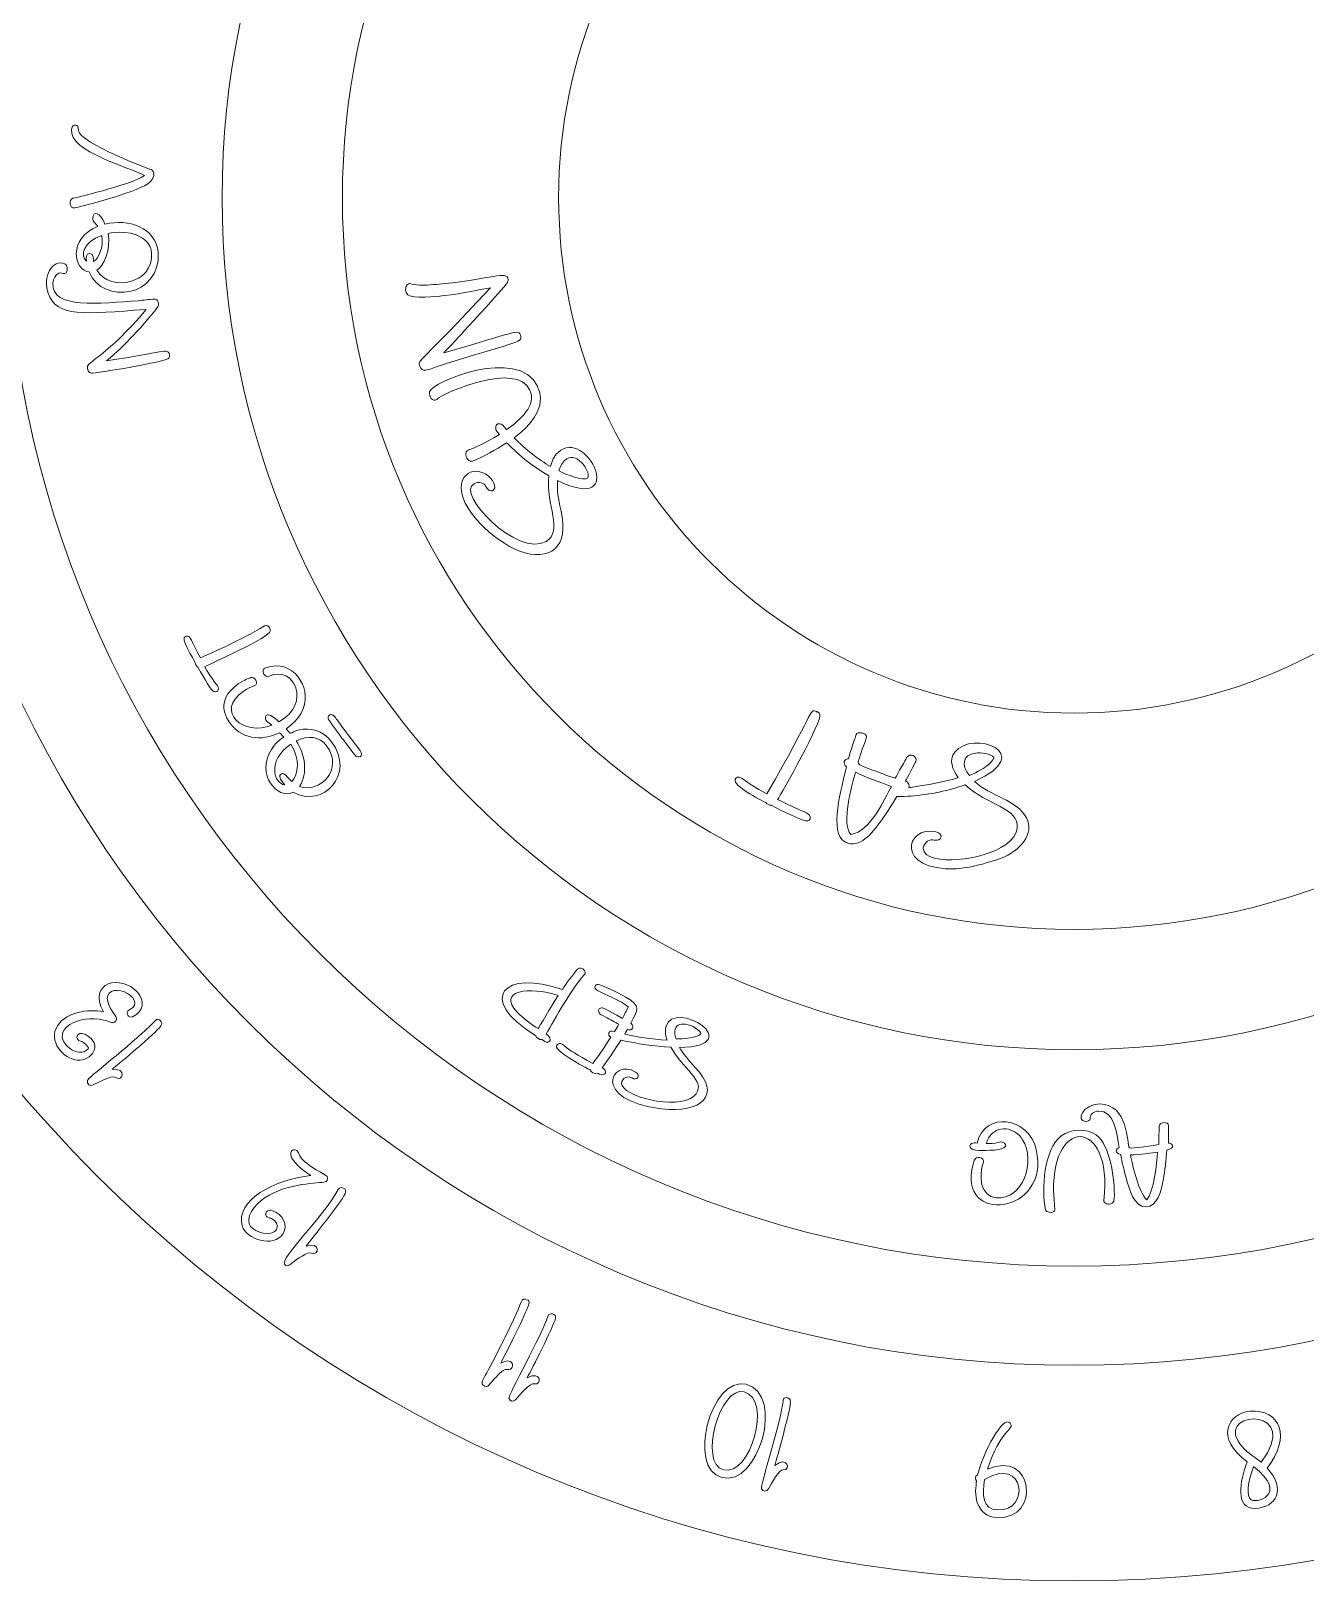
# Model space of a CAD drawing. Header units: inches. Extents: x 0.4 to 23.6, y -0.3 to 8.3.
# Drawn here: x 6.09 to 9.354, y 0.456 to 4.427 of the extents above; entities that cross this region are included whole.
import ezdxf

# ---------------------------------------------------------------- set-up
doc = ezdxf.new("R2010")
doc.units = ezdxf.units.IN
doc.header["$MEASUREMENT"] = 0
doc.layers.add('_U+0421_U+043B_U+043E_U+0439 1', color=7, linetype='Continuous')

msp = doc.modelspace()

# ---------------------------------------------------------------- linework, layer by layer
at = {"layer": '_U+0421_U+043B_U+043E_U+0439 1', "color": 1, "lineweight": 9, "true_color": 0xff0000}
for points in [[(8.7625, 0.4556), (6.8083, 0.4556), (5.2181, 2.0458), (5.2181, 4), (5.2181, 5.9542), (6.8083, 7.5444), (8.7625, 7.5444), (10.7167, 7.5444), (12.3083, 5.9542), (12.3083, 4), (12.3083, 2.0458), (10.7181, 0.4556), (8.7625, 0.4556)], [(8.7625, 6.9917), (7.1125, 6.9917), (5.7708, 5.65), (5.7708, 4), (5.7708, 2.35), (7.1125, 1.0083), (8.7625, 1.0083), (10.4125, 1.0083), (11.7542, 2.35), (11.7542, 4), (11.7542, 5.65), (10.4125, 6.9917), (8.7625, 6.9917)], [(8.7625, 1.2625), (7.2528, 1.2625), (6.025, 2.4903), (6.025, 4), (6.025, 5.5097), (7.2542, 6.7375), (8.7625, 6.7375), (10.2722, 6.7375), (11.5, 5.5097), (11.5, 4), (11.5, 2.4903), (10.2722, 1.2625), (8.7625, 1.2625)], [(8.7625, 6.1833), (7.5583, 6.1833), (6.5792, 5.2042), (6.5792, 4), (6.5792, 2.7958), (7.5583, 1.8167), (8.7625, 1.8167), (9.9667, 1.8167), (10.9458, 2.7958), (10.9458, 4), (10.9458, 5.2042), (9.9667, 6.1833), (8.7625, 6.1833)], [(8.7625, 2.125), (7.7292, 2.125), (6.8875, 2.9667), (6.8875, 4), (6.8875, 5.0333), (7.7292, 5.875), (8.7625, 5.875), (9.7958, 5.875), (10.6375, 5.0333), (10.6375, 4), (10.6375, 2.9667), (9.7972, 2.125), (8.7625, 2.125)], [(8.7625, 5.3208), (8.0333, 5.3208), (7.4417, 4.7278), (7.4417, 4), (7.4417, 3.2722), (8.0347, 2.6792), (8.7625, 2.6792), (9.4917, 2.6792), (10.0833, 3.2722), (10.0833, 4), (10.0833, 4.7278), (9.4917, 5.3208), (8.7625, 5.3208)]]:
    msp.add_open_spline(points, degree=3, knots=[0, 0, 0, 0, 1, 1, 1, 2, 2, 2, 3, 3, 3, 4, 4, 4, 4], dxfattribs=at)
at = {"layer": '_U+0421_U+043B_U+043E_U+0439 1', "lineweight": 0}
for points, knots in [([(6.2111, 4.1722), (6.2125, 4.1889), (6.1958, 4.1917), (6.1931, 4.175), (6.1875, 4.1167), (6.3444, 4.0778), (6.3806, 4.0569), (6.3403, 4.0306), (6.1958, 3.9986), (6.1972, 3.9986), (6.1847, 3.9944), (6.1903, 3.9708), (6.2, 3.9736), (6.2042, 3.9736), (6.3319, 4.0056), (6.3806, 4.0306), (6.4056, 4.0431), (6.4083, 4.0625), (6.4, 4.0708), (6.3958, 4.0722), (6.2153, 4.1389), (6.2111, 4.1722)], [0, 0, 0, 0, 1, 1, 1, 2, 2, 2, 3, 3, 3, 4, 4, 4, 5, 5, 5, 6, 6, 6, 7, 7, 7, 7]), ([(6.2611, 3.9264), (6.2556, 3.9333), (6.2444, 3.9403), (6.2486, 3.9528), (6.2556, 3.9708), (6.2722, 3.95), (6.2792, 3.9319), (6.3389, 3.9472), (6.4097, 3.9236), (6.4153, 3.8597), (6.4236, 3.7458), (6.2736, 3.7236), (6.2389, 3.8097), (6.2, 3.8125), (6.1819, 3.8958), (6.2611, 3.9264)], [0, 0, 0, 0, 1, 1, 1, 2, 2, 2, 3, 3, 3, 4, 4, 4, 5, 5, 5, 5]), ([(6.2319, 3.8375), (6.2306, 3.8458), (6.2306, 3.8569), (6.2403, 3.8569), (6.25, 3.8569), (6.25, 3.8403), (6.25, 3.8361), (6.2625, 3.8431), (6.2764, 3.8736), (6.2708, 3.9028), (6.225, 3.8889), (6.2139, 3.85), (6.2319, 3.8375)], [0, 0, 0, 0, 1, 1, 1, 2, 2, 2, 3, 3, 3, 4, 4, 4, 4]), ([(6.2583, 3.8139), (6.2958, 3.7556), (6.4042, 3.7806), (6.3986, 3.8583), (6.3972, 3.875), (6.3889, 3.8875), (6.3736, 3.8972), (6.3361, 3.9208), (6.2889, 3.9083), (6.2875, 3.9083), (6.2944, 3.8667), (6.2764, 3.8236), (6.2583, 3.8139)], [0, 0, 0, 0, 1, 1, 1, 2, 2, 2, 3, 3, 3, 4, 4, 4, 4]), ([(6.2833, 3.5819), (6.3319, 3.6236), (6.375, 3.6694), (6.4139, 3.7194), (6.4194, 3.7264), (6.4153, 3.7403), (6.4056, 3.7403), (6.3931, 3.7389), (6.3764, 3.7375), (6.3653, 3.7361), (6.2667, 3.7292), (6.1403, 3.7139), (6.1458, 3.7806), (6.1472, 3.7944), (6.1556, 3.8125), (6.1722, 3.8056), (6.1847, 3.8028), (6.1861, 3.825), (6.1764, 3.8306), (6.1431, 3.8444), (6.1194, 3.7958), (6.1333, 3.7556), (6.1542, 3.6931), (6.225, 3.7014), (6.3847, 3.7139), (6.2833, 3.5931), (6.2375, 3.5819), (6.2347, 3.5681), (6.2333, 3.5611), (6.2375, 3.55), (6.2444, 3.55), (6.2528, 3.55), (6.4389, 3.5792), (6.4431, 3.5889), (6.4444, 3.5917), (6.4444, 3.5944), (6.4444, 3.5972), (6.4389, 3.6167), (6.4333, 3.6042), (6.2833, 3.5819)], [0, 0, 0, 0, 1, 1, 1, 2, 2, 2, 3, 3, 3, 4, 4, 4, 5, 5, 5, 6, 6, 6, 7, 7, 7, 8, 8, 8, 9, 9, 9, 10, 10, 10, 11, 11, 11, 12, 12, 12, 13, 13, 13, 13]), ([(7.3444, 3.6458), (7.3389, 3.6653), (7.3361, 3.6556), (7.1472, 3.6028), (7.1708, 3.6264), (7.1944, 3.6528), (7.225, 3.6861), (7.3181, 3.7889), (7.3153, 3.7847), (7.3111, 3.7944), (7.3056, 3.8125), (7.25, 3.7875), (7.1278, 3.7778), (7.1125, 3.7764), (7.0778, 3.7736), (7.0625, 3.7792), (7.0528, 3.7833), (7.0458, 3.7667), (7.0514, 3.7556), (7.0639, 3.7278), (7.2264, 3.7611), (7.2667, 3.7694), (7.0819, 3.5681), (7.0792, 3.5861), (7.0861, 3.5681), (7.0931, 3.5514), (7.1042, 3.5583), (7.1333, 3.5681), (7.3292, 3.6306), (7.35, 3.6278), (7.3444, 3.6458)], [0, 0, 0, 0, 1, 1, 1, 2, 2, 2, 3, 3, 3, 4, 4, 4, 5, 5, 5, 6, 6, 6, 7, 7, 7, 8, 8, 8, 9, 9, 9, 10, 10, 10, 10]), ([(7.4097, 3.1194), (7.4542, 3.1458), (7.4083, 3.2125), (7.4167, 3.2875), (7.3806, 3.3083), (7.3431, 3.3361), (7.3083, 3.3722), (7.2778, 3.3514), (7.2528, 3.3389), (7.2208, 3.325), (7.2139, 3.3222), (7.2014, 3.3319), (7.2042, 3.3458), (7.2069, 3.3583), (7.2069, 3.3444), (7.2903, 3.3931), (7.2806, 3.4028), (7.2806, 3.4056), (7.2806, 3.4083), (7.2806, 3.4153), (7.2833, 3.4222), (7.2903, 3.4208), (7.2972, 3.4194), (7.2986, 3.4167), (7.3083, 3.4056), (7.3431, 3.4306), (7.3861, 3.4681), (7.3681, 3.5069), (7.3333, 3.5806), (7.1528, 3.5028), (7.1292, 3.4833), (7.1194, 3.475), (7.1083, 3.4903), (7.1111, 3.5028), (7.1153, 3.5264), (7.3375, 3.6208), (7.3875, 3.5167), (7.3861, 3.5125), (7.4278, 3.4611), (7.3278, 3.3847), (7.3569, 3.3542), (7.3903, 3.3292), (7.4208, 3.3111), (7.425, 3.325), (7.4292, 3.3375), (7.4403, 3.3472), (7.5125, 3.4153), (7.6222, 3.1861), (7.4389, 3.275), (7.4375, 3.2528), (7.4403, 3.2278), (7.4472, 3.2), (7.4708, 3.1028), (7.4181, 3.0667), (7.3417, 3.0944), (7.2764, 3.1194), (7.1819, 3.2056), (7.1931, 3.2667), (7.1972, 3.2917), (7.2181, 3.3014), (7.2361, 3.2986), (7.2625, 3.2944), (7.2792, 3.2708), (7.2778, 3.2569), (7.2764, 3.2486), (7.2694, 3.2472), (7.2639, 3.25), (7.2542, 3.2542), (7.2569, 3.2667), (7.2431, 3.2694), (7.2375, 3.2708), (7.2319, 3.2708), (7.225, 3.2667), (7.175, 3.2444), (7.3361, 3.0764), (7.4097, 3.1194)], [0, 0, 0, 0, 1, 1, 1, 2, 2, 2, 3, 3, 3, 4, 4, 4, 5, 5, 5, 6, 6, 6, 7, 7, 7, 8, 8, 8, 9, 9, 9, 10, 10, 10, 11, 11, 11, 12, 12, 12, 13, 13, 13, 14, 14, 14, 15, 15, 15, 16, 16, 16, 17, 17, 17, 18, 18, 18, 19, 19, 19, 20, 20, 20, 21, 21, 21, 22, 22, 22, 23, 23, 23, 24, 24, 24, 25, 25, 25, 25]), ([(7.4431, 3.3), (7.4611, 3.2903), (7.5042, 3.2736), (7.5167, 3.2819), (7.5236, 3.3014), (7.4847, 3.3542), (7.4569, 3.3264), (7.4486, 3.3194), (7.4431, 3.3056), (7.4431, 3.3)], [0, 0, 0, 0, 1, 1, 1, 2, 2, 2, 3, 3, 3, 3]), ([(6.5347, 2.7986), (6.5514, 2.8056), (6.7014, 2.875), (6.7028, 2.8889), (6.7042, 2.8986), (6.6944, 2.9069), (6.6875, 2.9028), (6.6194, 2.8625), (6.5681, 2.8403), (6.5236, 2.8208), (6.4986, 2.8653), (6.5, 2.8792), (6.4875, 2.8764), (6.4667, 2.8736), (6.5083, 2.8194), (6.5111, 2.8056), (6.5125, 2.8014), (6.5153, 2.7986), (6.5167, 2.7972), (6.5361, 2.7639), (6.5514, 2.7375), (6.5583, 2.7347), (6.5708, 2.7292), (6.5736, 2.7472), (6.5653, 2.7528), (6.5597, 2.7569), (6.5389, 2.7903), (6.5347, 2.7986)], [0, 0, 0, 0, 1, 1, 1, 2, 2, 2, 3, 3, 3, 4, 4, 4, 5, 5, 5, 6, 6, 6, 7, 7, 7, 8, 8, 8, 9, 9, 9, 9]), ([(6.5958, 2.6597), (6.5722, 2.6958), (6.5847, 2.7292), (6.6208, 2.7542), (6.6361, 2.7653), (6.6514, 2.7694), (6.6528, 2.7708), (6.6569, 2.7722), (6.6639, 2.7681), (6.6653, 2.7639), (6.6736, 2.7472), (6.6597, 2.7528), (6.6333, 2.7347), (6.5597, 2.6847), (6.6347, 2.6181), (6.7069, 2.6486), (6.6986, 2.6556), (6.6944, 2.6556), (6.6917, 2.6611), (6.6889, 2.6667), (6.6903, 2.6736), (6.6958, 2.675), (6.7014, 2.6764), (6.7125, 2.6681), (6.725, 2.6569), (6.8097, 2.7028), (6.7639, 2.8042), (6.7, 2.7736), (6.6958, 2.7708), (6.6889, 2.775), (6.6861, 2.7792), (6.6819, 2.7861), (6.6847, 2.7931), (6.6889, 2.7944), (6.6958, 2.7958), (6.7194, 2.8083), (6.7486, 2.7931), (6.8, 2.7653), (6.8153, 2.6875), (6.7431, 2.6389), (6.7597, 2.6208), (6.75, 2.6292), (6.7764, 2.6361), (6.8042, 2.6431), (6.8375, 2.6361), (6.8597, 2.6056), (6.9222, 2.5222), (6.8375, 2.4347), (6.7611, 2.4764), (6.7222, 2.4556), (6.6639, 2.5222), (6.7056, 2.5861), (6.7194, 2.6083), (6.7361, 2.6167), (6.7375, 2.6181), (6.7347, 2.6208), (6.7306, 2.625), (6.7264, 2.6292), (6.6806, 2.6056), (6.625, 2.6125), (6.5958, 2.6597)], [0, 0, 0, 0, 1, 1, 1, 2, 2, 2, 3, 3, 3, 4, 4, 4, 5, 5, 5, 6, 6, 6, 7, 7, 7, 8, 8, 8, 9, 9, 9, 10, 10, 10, 11, 11, 11, 12, 12, 12, 13, 13, 13, 14, 14, 14, 15, 15, 15, 16, 16, 16, 17, 17, 17, 18, 18, 18, 19, 19, 19, 20, 20, 20, 20]), ([(6.8611, 2.675), (6.8528, 2.6778), (6.8472, 2.6681), (6.8542, 2.6597), (6.8792, 2.6236), (6.8931, 2.6069), (6.9194, 2.5722), (6.9292, 2.5597), (6.9431, 2.5708), (6.9333, 2.5833), (6.8653, 2.6708), (6.8694, 2.6722), (6.8611, 2.675)], [0, 0, 0, 0, 1, 1, 1, 2, 2, 2, 3, 3, 3, 4, 4, 4, 4]), ([(8.1111, 2.6764), (8.1097, 2.6792), (8.1069, 2.6819), (8.1042, 2.6833), (8.1042, 2.6833), (8.1028, 2.6819), (8.1028, 2.6819), (8.1028, 2.6819), (8.1028, 2.6833), (8.1028, 2.6833), (8.0833, 2.6917), (8.0972, 2.6819), (7.975, 2.4722), (7.9153, 2.5042), (7.9069, 2.5222), (7.8958, 2.5125), (7.8806, 2.4986), (7.9444, 2.4639), (7.9722, 2.45), (7.9764, 2.4458), (7.9819, 2.4431), (7.9861, 2.4431), (8.0208, 2.425), (8.0583, 2.4083), (8.0708, 2.4042), (8.0764, 2.4028), (8.0847, 2.4028), (8.0861, 2.4083), (8.0889, 2.4153), (8.0819, 2.4208), (8.075, 2.425), (8.0722, 2.4264), (8.0708, 2.4264), (8.0708, 2.4264), (8.0569, 2.4319), (8.0208, 2.4486), (8.0028, 2.4583), (8.0125, 2.4708), (8.1181, 2.6611), (8.1111, 2.6764)], [0, 0, 0, 0, 1, 1, 1, 2, 2, 2, 3, 3, 3, 4, 4, 4, 5, 5, 5, 6, 6, 6, 7, 7, 7, 8, 8, 8, 9, 9, 9, 10, 10, 10, 11, 11, 11, 12, 12, 12, 13, 13, 13, 13]), ([(6.7694, 2.6083), (6.7917, 2.5736), (6.8, 2.525), (6.7778, 2.4917), (6.8306, 2.4722), (6.8917, 2.5361), (6.8472, 2.5958), (6.8292, 2.6208), (6.7986, 2.6222), (6.7694, 2.6083)], [0, 0, 0, 0, 1, 1, 1, 2, 2, 2, 3, 3, 3, 3]), ([(8.5931, 2.3153), (8.575, 2.3056), (8.5069, 2.2833), (8.4611, 2.2806), (8.3014, 2.2736), (8.3306, 2.3931), (8.4083, 2.375), (8.4306, 2.3694), (8.4222, 2.35), (8.4042, 2.3542), (8.3806, 2.3597), (8.3528, 2.3194), (8.4083, 2.3069), (8.4681, 2.2931), (8.6083, 2.3208), (8.6167, 2.3847), (8.6236, 2.4361), (8.5389, 2.4431), (8.4833, 2.4958), (8.4417, 2.4806), (8.3944, 2.4708), (8.3444, 2.4667), (8.3361, 2.4667), (8.3153, 2.4653), (8.3153, 2.4653), (8.3153, 2.4653), (8.3125, 2.4653), (8.3083, 2.4653), (8.2958, 2.4444), (8.2792, 2.4181), (8.2694, 2.4056), (8.2431, 2.3694), (8.2125, 2.3306), (8.1764, 2.3486), (8.1319, 2.3708), (8.1681, 2.4931), (8.1792, 2.5417), (8.1681, 2.55), (8.1736, 2.5625), (8.1847, 2.5625), (8.1972, 2.6097), (8.2014, 2.6125), (8.2028, 2.6222), (8.2028, 2.625), (8.2083, 2.6292), (8.2125, 2.6292), (8.2167, 2.6292), (8.2194, 2.6278), (8.2222, 2.6278), (8.2389, 2.6208), (8.2264, 2.6125), (8.2153, 2.5736), (8.2069, 2.5458), (8.1986, 2.5514), (8.2458, 2.5333), (8.2625, 2.5278), (8.2819, 2.5194), (8.3042, 2.5125), (8.3097, 2.5236), (8.3319, 2.5611), (8.3333, 2.5653), (8.3417, 2.5792), (8.3611, 2.5681), (8.3569, 2.5556), (8.3556, 2.5514), (8.3333, 2.5097), (8.3306, 2.5056), (8.3375, 2.5028), (8.3417, 2.4944), (8.3389, 2.4889), (8.3389, 2.4889), (8.3444, 2.4889), (8.3444, 2.4889), (8.3444, 2.4889), (8.4292, 2.5014), (8.4653, 2.5139), (8.4514, 2.5347), (8.4403, 2.5583), (8.4569, 2.5792), (8.5, 2.6375), (8.6722, 2.5778), (8.5069, 2.5042), (8.5542, 2.4639), (8.5972, 2.4625), (8.6292, 2.4264), (8.6667, 2.3861), (8.6389, 2.3417), (8.5931, 2.3153)], [0, 0, 0, 0, 1, 1, 1, 2, 2, 2, 3, 3, 3, 4, 4, 4, 5, 5, 5, 6, 6, 6, 7, 7, 7, 8, 8, 8, 9, 9, 9, 10, 10, 10, 11, 11, 11, 12, 12, 12, 13, 13, 13, 14, 14, 14, 15, 15, 15, 16, 16, 16, 17, 17, 17, 18, 18, 18, 19, 19, 19, 20, 20, 20, 21, 21, 21, 22, 22, 22, 23, 23, 23, 24, 24, 24, 25, 25, 25, 26, 26, 26, 27, 27, 27, 28, 28, 28, 29, 29, 29, 29]), ([(6.7403, 2.4958), (6.7181, 2.5194), (6.7292, 2.5264), (6.7375, 2.5236), (6.7444, 2.5208), (6.7444, 2.5153), (6.7583, 2.5042), (6.775, 2.5222), (6.7792, 2.5625), (6.7556, 2.6), (6.6931, 2.5583), (6.7125, 2.4972), (6.7403, 2.4958)], [0, 0, 0, 0, 1, 1, 1, 2, 2, 2, 3, 3, 3, 4, 4, 4, 4]), ([(8.4944, 2.5194), (8.5167, 2.5292), (8.5333, 2.5389), (8.5431, 2.5472), (8.5542, 2.5583), (8.5569, 2.5625), (8.5569, 2.5653), (8.55, 2.575), (8.5236, 2.5792), (8.5097, 2.5764), (8.4764, 2.5722), (8.4722, 2.5458), (8.4944, 2.5194)], [0, 0, 0, 0, 1, 1, 1, 2, 2, 2, 3, 3, 3, 4, 4, 4, 4]), ([(8.2944, 2.4917), (8.2625, 2.5028), (8.2278, 2.5153), (8.2028, 2.5278), (8.1931, 2.4944), (8.1653, 2.3972), (8.1903, 2.3681), (8.2417, 2.3764), (8.2764, 2.4597), (8.2944, 2.4917)], [0, 0, 0, 0, 1, 1, 1, 2, 2, 2, 3, 3, 3, 3]), ([(7.5069, 2.0083), (7.4792, 1.9792), (7.4306, 1.8944), (7.4097, 1.8569), (7.4222, 1.85), (7.4222, 1.8361), (7.4139, 1.8361), (7.4083, 1.8361), (7.4042, 1.8389), (7.3986, 1.8431), (7.3917, 1.8417), (7.3847, 1.8486), (7.3833, 1.8528), (7.2264, 1.9486), (7.3042, 2.0236), (7.4514, 1.9708), (7.4611, 1.9861), (7.4778, 2.0097), (7.4903, 2.0236), (7.4958, 2.0292), (7.5042, 2.025), (7.5056, 2.0222), (7.5097, 2.0181), (7.5125, 2.0125), (7.5069, 2.0083)], [0, 0, 0, 0, 1, 1, 1, 2, 2, 2, 3, 3, 3, 4, 4, 4, 5, 5, 5, 6, 6, 6, 7, 7, 7, 8, 8, 8, 8]), ([(6.2292, 1.8556), (6.2042, 1.8681), (6.2014, 1.8403), (6.2167, 1.8389), (6.2236, 1.8361), (6.2264, 1.8347), (6.2361, 1.8236), (6.2375, 1.8222), (6.2375, 1.8208), (6.2361, 1.8194), (6.2125, 1.7903), (6.1514, 1.8361), (6.175, 1.8681), (6.1903, 1.8889), (6.2236, 1.8972), (6.2514, 1.8958), (6.2903, 1.8944), (6.2986, 1.8792), (6.3069, 1.8903), (6.3153, 1.9014), (6.2958, 1.9069), (6.2861, 1.9403), (6.2792, 1.9653), (6.3042, 1.975), (6.3292, 1.9653), (6.3514, 1.9556), (6.3694, 1.9319), (6.3417, 1.9194), (6.3292, 1.9125), (6.3403, 1.8958), (6.35, 1.9014), (6.3792, 1.9153), (6.3819, 1.9417), (6.3625, 1.9639), (6.3208, 2.0111), (6.2333, 1.9903), (6.275, 1.9139), (6.2347, 1.9222), (6.1806, 1.9125), (6.1583, 1.8792), (6.1306, 1.8389), (6.1736, 1.7931), (6.2083, 1.7903), (6.2431, 1.7861), (6.2778, 1.8306), (6.2292, 1.8556)], [0, 0, 0, 0, 1, 1, 1, 2, 2, 2, 3, 3, 3, 4, 4, 4, 5, 5, 5, 6, 6, 6, 7, 7, 7, 8, 8, 8, 9, 9, 9, 10, 10, 10, 11, 11, 11, 12, 12, 12, 13, 13, 13, 14, 14, 14, 15, 15, 15, 15]), ([(7.7056, 1.6653), (7.5208, 1.6875), (7.5778, 1.7972), (7.6389, 1.7597), (7.6542, 1.75), (7.6417, 1.7361), (7.6292, 1.7444), (7.6167, 1.7528), (7.5972, 1.7403), (7.6042, 1.725), (7.6194, 1.6917), (7.7639, 1.6597), (7.7944, 1.7042), (7.8181, 1.7375), (7.7583, 1.7694), (7.7292, 1.8236), (7.6847, 1.825), (7.6444, 1.8319), (7.6014, 1.8417), (7.5875, 1.8194), (7.5694, 1.7917), (7.5528, 1.7708), (7.5667, 1.7653), (7.5639, 1.7472), (7.5458, 1.7542), (7.5444, 1.7556), (7.5431, 1.7556), (7.5403, 1.7569), (7.5333, 1.7542), (7.525, 1.7597), (7.5222, 1.7653), (7.4958, 1.7792), (7.4139, 1.8222), (7.4417, 1.8319), (7.4542, 1.8361), (7.4458, 1.825), (7.5292, 1.7819), (7.5389, 1.7944), (7.5528, 1.8125), (7.575, 1.8486), (7.5667, 1.8556), (7.5681, 1.8681), (7.5847, 1.8639), (7.5889, 1.8694), (7.5931, 1.8764), (7.5958, 1.8819), (7.5861, 1.8875), (7.5736, 1.8944), (7.5611, 1.9014), (7.5514, 1.9069), (7.5486, 1.9056), (7.5458, 1.9111), (7.5431, 1.9153), (7.5431, 1.9222), (7.5486, 1.9236), (7.5556, 1.9264), (7.5625, 1.9208), (7.6056, 1.8972), (7.6097, 1.9056), (7.6153, 1.9167), (7.6194, 1.9264), (7.6083, 1.9403), (7.5403, 1.9667), (7.5375, 1.9708), (7.5306, 1.9792), (7.5375, 1.9875), (7.5472, 1.9833), (7.5569, 1.9806), (7.5903, 1.9653), (7.6139, 1.9514), (7.6528, 1.9292), (7.6458, 1.9194), (7.6264, 1.8847), (7.6375, 1.8778), (7.6306, 1.8625), (7.6181, 1.8694), (7.6153, 1.8653), (7.6139, 1.8625), (7.6111, 1.8569), (7.6431, 1.85), (7.6778, 1.8431), (7.7194, 1.8417), (7.7194, 1.8444), (7.7125, 1.8597), (7.7167, 1.875), (7.7361, 1.9514), (7.9319, 1.8264), (7.7514, 1.8222), (7.7611, 1.8069), (7.7736, 1.7903), (7.7903, 1.7722), (7.8625, 1.7014), (7.8056, 1.6528), (7.7056, 1.6653)], [0, 0, 0, 0, 1, 1, 1, 2, 2, 2, 3, 3, 3, 4, 4, 4, 5, 5, 5, 6, 6, 6, 7, 7, 7, 8, 8, 8, 9, 9, 9, 10, 10, 10, 11, 11, 11, 12, 12, 12, 13, 13, 13, 14, 14, 14, 15, 15, 15, 16, 16, 16, 17, 17, 17, 18, 18, 18, 19, 19, 19, 20, 20, 20, 21, 21, 21, 22, 22, 22, 23, 23, 23, 24, 24, 24, 25, 25, 25, 26, 26, 26, 27, 27, 27, 28, 28, 28, 29, 29, 29, 30, 30, 30, 31, 31, 31, 31]), ([(7.4403, 1.9556), (7.3667, 1.9806), (7.2833, 1.9681), (7.3347, 1.9139), (7.3486, 1.8986), (7.375, 1.8792), (7.3889, 1.8708), (7.3917, 1.8736), (7.4222, 1.9278), (7.4403, 1.9556)], [0, 0, 0, 0, 1, 1, 1, 2, 2, 2, 3, 3, 3, 3]), ([(6.4069, 1.8903), (6.3819, 1.8611), (6.2597, 1.7625), (6.2375, 1.7431), (6.2306, 1.7375), (6.2347, 1.725), (6.2431, 1.725), (6.25, 1.725), (6.2958, 1.7542), (6.3069, 1.7458), (6.3236, 1.7319), (6.3375, 1.7708), (6.2972, 1.7667), (6.3181, 1.7833), (6.4069, 1.8569), (6.4222, 1.8778), (6.4264, 1.8833), (6.425, 1.8875), (6.4208, 1.8917), (6.4194, 1.8931), (6.4125, 1.8986), (6.4069, 1.8903)], [0, 0, 0, 0, 1, 1, 1, 2, 2, 2, 3, 3, 3, 4, 4, 4, 5, 5, 5, 6, 6, 6, 7, 7, 7, 7]), ([(7.7431, 1.8444), (7.7556, 1.8444), (7.8014, 1.8472), (7.8056, 1.8583), (7.8056, 1.8583), (7.8056, 1.8583), (7.8056, 1.8583), (7.8056, 1.8597), (7.8069, 1.8611), (7.7986, 1.8681), (7.7653, 1.8931), (7.7264, 1.8861), (7.7431, 1.8444)], [0, 0, 0, 0, 1, 1, 1, 2, 2, 2, 3, 3, 3, 4, 4, 4, 4]), ([(9, 1.5597), (8.9986, 1.5389), (8.9944, 1.5028), (8.9917, 1.4861), (8.9861, 1.4556), (8.9764, 1.4139), (8.9458, 1.4139), (8.9167, 1.4139), (8.9028, 1.4611), (8.8958, 1.4889), (8.8903, 1.5097), (8.8847, 1.5278), (8.8819, 1.5486), (8.8653, 1.5528), (8.8694, 1.5639), (8.8778, 1.5653), (8.8722, 1.6042), (8.8653, 1.6611), (8.825, 1.6597), (8.8194, 1.6597), (8.8139, 1.6569), (8.8097, 1.6542), (8.7986, 1.6444), (8.8097, 1.6333), (8.7917, 1.6333), (8.7667, 1.6333), (8.7833, 1.6778), (8.8278, 1.6778), (8.9028, 1.6778), (8.8972, 1.575), (8.9042, 1.5653), (8.9083, 1.5625), (8.9736, 1.5722), (8.9792, 1.5736), (8.9792, 1.5847), (8.9806, 1.6181), (8.9806, 1.6208), (8.9819, 1.6333), (9.0042, 1.6333), (9.0042, 1.6222), (9.0042, 1.6208), (9.0042, 1.6139), (9.0042, 1.5778), (9.0139, 1.5778), (9.0236, 1.5639), (9, 1.5597)], [0, 0, 0, 0, 1, 1, 1, 2, 2, 2, 3, 3, 3, 4, 4, 4, 5, 5, 5, 6, 6, 6, 7, 7, 7, 8, 8, 8, 9, 9, 9, 10, 10, 10, 11, 11, 11, 12, 12, 12, 13, 13, 13, 14, 14, 14, 15, 15, 15, 15]), ([(8.5139, 1.5778), (8.5083, 1.5778), (8.5042, 1.5792), (8.5, 1.5764), (8.4958, 1.5736), (8.4931, 1.5681), (8.4986, 1.5639), (8.5069, 1.5556), (8.5486, 1.5597), (8.5583, 1.5597), (8.6069, 1.5639), (8.5819, 1.5875), (8.5681, 1.5792), (8.5569, 1.5764), (8.5472, 1.5764), (8.5375, 1.5764), (8.5389, 1.5806), (8.5403, 1.5847), (8.5444, 1.5917), (8.5653, 1.6264), (8.6111, 1.6181), (8.6306, 1.5861), (8.6653, 1.5319), (8.6319, 1.4306), (8.5625, 1.4375), (8.5222, 1.4417), (8.5167, 1.4917), (8.5306, 1.5292), (8.5319, 1.5347), (8.5264, 1.5389), (8.5208, 1.5403), (8.5069, 1.5431), (8.5056, 1.5306), (8.5042, 1.5236), (8.4597, 1.3653), (8.7042, 1.3944), (8.6653, 1.5611), (8.6458, 1.6458), (8.5333, 1.6597), (8.5139, 1.5778)], [0, 0, 0, 0, 1, 1, 1, 2, 2, 2, 3, 3, 3, 4, 4, 4, 5, 5, 5, 6, 6, 6, 7, 7, 7, 8, 8, 8, 9, 9, 9, 10, 10, 10, 11, 11, 11, 12, 12, 12, 13, 13, 13, 13]), ([(8.8194, 1.5986), (8.7944, 1.6153), (8.7556, 1.6153), (8.7292, 1.5958), (8.6847, 1.5611), (8.6792, 1.4597), (8.6889, 1.4069), (8.6903, 1.4), (8.7083, 1.3972), (8.7125, 1.4042), (8.7139, 1.4069), (8.7125, 1.4056), (8.7111, 1.4347), (8.6944, 1.6486), (8.8639, 1.6472), (8.8389, 1.4306), (8.8375, 1.4222), (8.8514, 1.4181), (8.8597, 1.4236), (8.8653, 1.4264), (8.8639, 1.4306), (8.8653, 1.4361), (8.8681, 1.4819), (8.8542, 1.5736), (8.8194, 1.5986)], [0, 0, 0, 0, 1, 1, 1, 2, 2, 2, 3, 3, 3, 4, 4, 4, 5, 5, 5, 6, 6, 6, 7, 7, 7, 8, 8, 8, 8]), ([(6.7083, 1.4042), (6.7042, 1.4056), (6.7028, 1.4056), (6.7028, 1.4056), (6.6889, 1.4069), (6.6875, 1.3875), (6.7, 1.3861), (6.7028, 1.3847), (6.7042, 1.3861), (6.7097, 1.3819), (6.7222, 1.375), (6.725, 1.3569), (6.7125, 1.35), (6.6917, 1.3389), (6.6542, 1.3528), (6.6486, 1.3708), (6.6417, 1.3986), (6.6722, 1.4292), (6.7, 1.4444), (6.7625, 1.4792), (6.8389, 1.4736), (6.8458, 1.4792), (6.85, 1.4819), (6.8514, 1.4917), (6.8444, 1.4958), (6.7694, 1.5347), (6.7806, 1.55), (6.7708, 1.5583), (6.7569, 1.5681), (6.7306, 1.5444), (6.8069, 1.4944), (6.7125, 1.4847), (6.6125, 1.4306), (6.6306, 1.3653), (6.6417, 1.3306), (6.7097, 1.3083), (6.7361, 1.3458), (6.7486, 1.3667), (6.7347, 1.3958), (6.7083, 1.4042)], [0, 0, 0, 0, 1, 1, 1, 2, 2, 2, 3, 3, 3, 4, 4, 4, 5, 5, 5, 6, 6, 6, 7, 7, 7, 8, 8, 8, 9, 9, 9, 10, 10, 10, 11, 11, 11, 12, 12, 12, 13, 13, 13, 13]), ([(8.9764, 1.5542), (8.9667, 1.5528), (8.9278, 1.5472), (8.9069, 1.5472), (8.9125, 1.5181), (8.9278, 1.4528), (8.9486, 1.4319), (8.9667, 1.4514), (8.975, 1.5278), (8.9764, 1.5542)], [0, 0, 0, 0, 1, 1, 1, 2, 2, 2, 3, 3, 3, 3]), ([(6.8903, 1.4625), (6.8889, 1.4625), (6.8806, 1.4667), (6.8764, 1.4583), (6.8375, 1.3861), (6.725, 1.2806), (6.7403, 1.2667), (6.7472, 1.2583), (6.7556, 1.2681), (6.7611, 1.2722), (6.7681, 1.2778), (6.8, 1.3014), (6.8083, 1.2958), (6.8264, 1.2861), (6.8347, 1.3264), (6.7944, 1.3139), (6.8111, 1.3347), (6.8833, 1.425), (6.8944, 1.4472), (6.8972, 1.4556), (6.8958, 1.4597), (6.8903, 1.4625)], [0, 0, 0, 0, 1, 1, 1, 2, 2, 2, 3, 3, 3, 4, 4, 4, 5, 5, 5, 6, 6, 6, 7, 7, 7, 7]), ([(7.2931, 1.0139), (7.3056, 1.0375), (7.3583, 1.1403), (7.3653, 1.1653), (7.3667, 1.1708), (7.3653, 1.175), (7.3597, 1.1764), (7.3458, 1.1833), (7.3472, 1.1694), (7.3264, 1.125), (7.2639, 0.9931), (7.2431, 0.9708), (7.2458, 0.9611), (7.2472, 0.9569), (7.2514, 0.9542), (7.2556, 0.9542), (7.2625, 0.9542), (7.2639, 0.9597), (7.2694, 0.9653), (7.2778, 0.975), (7.2931, 0.9917), (7.3042, 0.9972), (7.3056, 0.9986), (7.3125, 0.9958), (7.3181, 0.9986), (7.3306, 1.0056), (7.3222, 1.0306), (7.2931, 1.0139)], [0, 0, 0, 0, 1, 1, 1, 2, 2, 2, 3, 3, 3, 4, 4, 4, 5, 5, 5, 6, 6, 6, 7, 7, 7, 8, 8, 8, 9, 9, 9, 9]), ([(7.4139, 1.1333), (7.4, 1.0889), (7.3125, 0.9319), (7.3139, 0.9236), (7.3167, 0.9167), (7.3264, 0.9125), (7.3319, 0.9208), (7.3417, 0.9319), (7.3681, 0.9639), (7.3792, 0.9611), (7.4, 0.9556), (7.3972, 0.9958), (7.3611, 0.9764), (7.3736, 1), (7.4264, 1.1028), (7.4333, 1.1278), (7.4375, 1.1403), (7.4167, 1.1458), (7.4139, 1.1333)], [0, 0, 0, 0, 1, 1, 1, 2, 2, 2, 3, 3, 3, 4, 4, 4, 5, 5, 5, 6, 6, 6, 6]), ([(7.8597, 0.7208), (7.7694, 0.7444), (7.8319, 0.9819), (7.9222, 0.9597), (8.0222, 0.9333), (7.9542, 0.6958), (7.8597, 0.7208)], [0, 0, 0, 0, 1, 1, 1, 2, 2, 2, 2]), ([(7.9167, 0.9403), (7.8542, 0.9569), (7.8, 0.7569), (7.8639, 0.7403), (7.9333, 0.7222), (7.9903, 0.9208), (7.9167, 0.9403)], [0, 0, 0, 0, 1, 1, 1, 2, 2, 2, 2]), ([(8.0292, 0.925), (8.0278, 0.925), (8.025, 0.9264), (8.0194, 0.9236), (8.0167, 0.9222), (8.0167, 0.9194), (8.0167, 0.9167), (8.0125, 0.8694), (7.9583, 0.6986), (7.9611, 0.6917), (7.9653, 0.6847), (7.975, 0.6833), (7.9792, 0.6917), (7.9861, 0.7056), (8.0083, 0.7431), (8.0167, 0.7403), (8.0389, 0.7389), (8.0264, 0.7778), (7.9958, 0.7514), (8.0028, 0.7764), (8.0333, 0.8875), (8.0361, 0.9139), (8.0361, 0.9236), (8.0306, 0.9236), (8.0292, 0.925)], [0, 0, 0, 0, 1, 1, 1, 2, 2, 2, 3, 3, 3, 4, 4, 4, 5, 5, 5, 6, 6, 6, 7, 7, 7, 8, 8, 8, 8]), ([(8.5653, 0.6181), (8.5403, 0.6194), (8.5236, 0.6319), (8.5153, 0.6542), (8.5069, 0.6764), (8.5111, 0.6972), (8.5125, 0.7125), (8.5097, 0.7153), (8.5097, 0.7181), (8.5097, 0.7208), (8.5111, 0.7264), (8.5139, 0.7264), (8.5153, 0.7278), (8.5278, 0.7806), (8.5806, 0.8833), (8.5986, 0.8597), (8.6125, 0.8444), (8.5708, 0.8417), (8.5403, 0.7417), (8.6569, 0.7958), (8.6806, 0.6125), (8.5653, 0.6181)], [0, 0, 0, 0, 1, 1, 1, 2, 2, 2, 3, 3, 3, 4, 4, 4, 5, 5, 5, 6, 6, 6, 7, 7, 7, 7]), ([(9.2569, 0.7444), (9.3069, 0.6917), (9.2806, 0.6431), (9.2264, 0.6417), (9.1736, 0.6403), (9.1875, 0.7111), (9.2056, 0.7611), (9.1236, 0.8222), (9.1556, 0.8847), (9.2125, 0.8903), (9.2917, 0.8972), (9.3194, 0.8236), (9.2569, 0.7444)], [0, 0, 0, 0, 1, 1, 1, 2, 2, 2, 3, 3, 3, 4, 4, 4, 4]), ([(9.1819, 0.8153), (9.1944, 0.7931), (9.2181, 0.7778), (9.2236, 0.7736), (9.2236, 0.7736), (9.2236, 0.7736), (9.2236, 0.7736), (9.2292, 0.7694), (9.2361, 0.7639), (9.2417, 0.7597), (9.3472, 0.8986), (9.1375, 0.8958), (9.1819, 0.8153)], [0, 0, 0, 0, 1, 1, 1, 2, 2, 2, 3, 3, 3, 4, 4, 4, 4]), ([(8.5333, 0.7153), (8.5264, 0.6778), (8.5278, 0.6389), (8.5667, 0.6375), (8.65, 0.6333), (8.6375, 0.7778), (8.5333, 0.7153)], [0, 0, 0, 0, 1, 1, 1, 2, 2, 2, 2]), ([(9.2222, 0.7486), (9.2153, 0.7306), (9.2014, 0.6833), (9.2125, 0.6667), (9.2264, 0.6486), (9.3153, 0.6778), (9.2222, 0.7486)], [0, 0, 0, 0, 1, 1, 1, 2, 2, 2, 2])]:
    msp.add_open_spline(points, degree=3, knots=knots, dxfattribs=at)

doc.saveas('drawing.dxf')
